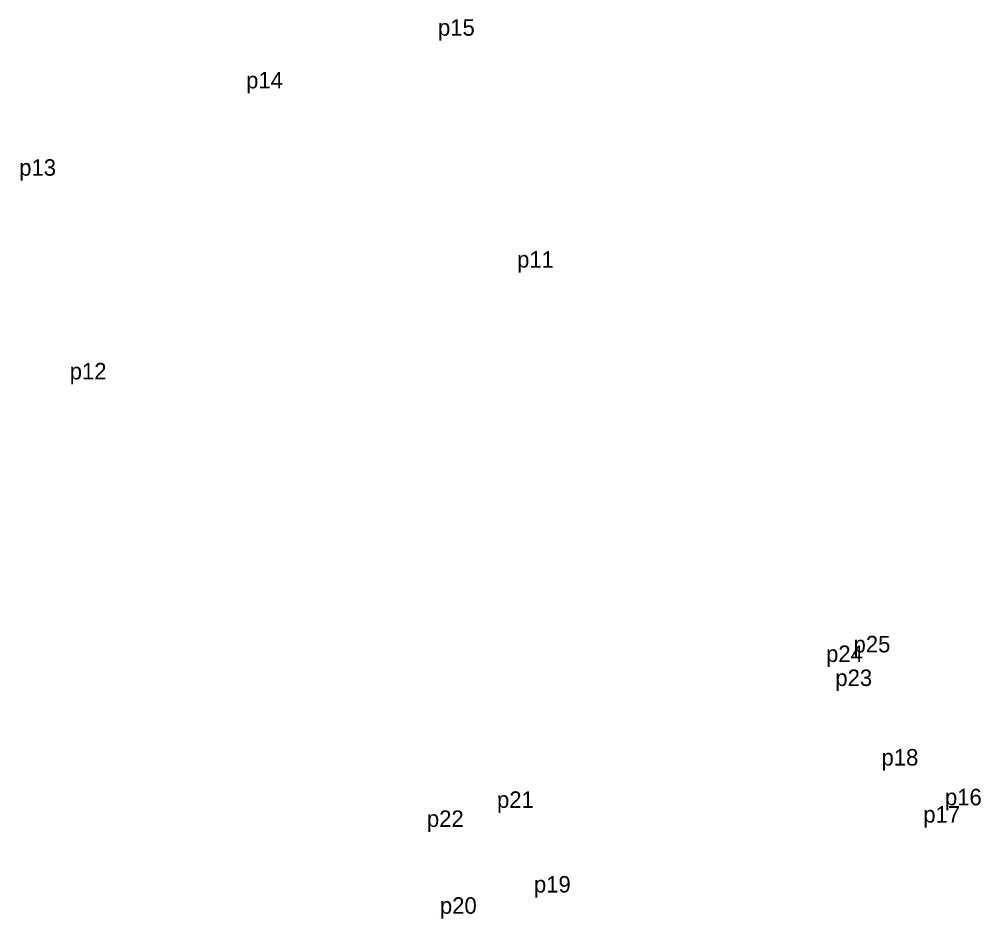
# Model space of a CAD drawing. Extents: x 536455 to 552087, y 1837743 to 1853843.
# Drawn here: x 551444.4 to 551549.3, y 1837967.7 to 1838065.8 of the extents above; entities that cross this region are included whole.
import ezdxf

# ---------------------------------------------------------------- set-up
doc = ezdxf.new("R2010")
doc.units = 0
doc.layers.add('MocDinhThua', color=7, linetype='Continuous')
doc.layers.add('TenChuLanCan', color=7, linetype='Continuous')

msp = doc.modelspace()

# ---------------------------------------------------------------- linework, layer by layer
at = {"layer": 'MocDinhThua'}
for p, q in [((551490.068, 1838064.031), (551490.068, 1838064.031)), ((551469.129, 1838058.285), (551469.129, 1838058.285)), ((551444.371, 1838048.75), (551444.371, 1838048.75)), ((551498.701, 1838038.725), (551498.701, 1838038.725)), ((551449.885, 1838026.519), (551449.885, 1838026.519)), ((551535.42, 1837996.729), (551535.42, 1837996.729)), ((551532.423, 1837995.675), (551532.423, 1837995.675)), ((551533.43, 1837993.058), (551533.43, 1837993.058)), ((551538.467, 1837984.384), (551538.467, 1837984.384)), ((551496.509, 1837979.765), (551496.509, 1837979.765)), ((551545.391, 1837980.037), (551545.391, 1837980.037)), ((551543.03, 1837978.154), (551543.03, 1837978.154)), ((551488.861, 1837977.683), (551488.861, 1837977.683)), ((551500.537, 1837970.525), (551500.537, 1837970.525)), ((551490.277, 1837968.196), (551490.277, 1837968.196))]:
    msp.add_line(p, q, dxfattribs=at)

# ---------------------------------------------------------------- texts
at = {"layer": 'TenChuLanCan'}
for s, p in [('p15', (551490.07, 1838064.03)), ('p14', (551469.13, 1838058.28)), ('p13', (551444.37, 1838048.75)), ('p11', (551498.7, 1838038.72)), ('p12', (551449.88, 1838026.52)), ('p25', (551535.42, 1837996.73)), ('p24', (551532.42, 1837995.68)), ('p23', (551533.43, 1837993.06)), ('p18', (551538.47, 1837984.38)), ('p21', (551496.51, 1837979.76)), ('p16', (551545.39, 1837980.04)), ('p22', (551488.86, 1837977.68)), ('p17', (551543.03, 1837978.15)), ('p19', (551500.54, 1837970.52)), ('p20', (551490.28, 1837968.2))]:
    msp.add_text(s, height=1.8, dxfattribs=at).set_placement(p)

doc.saveas('drawing.dxf')
